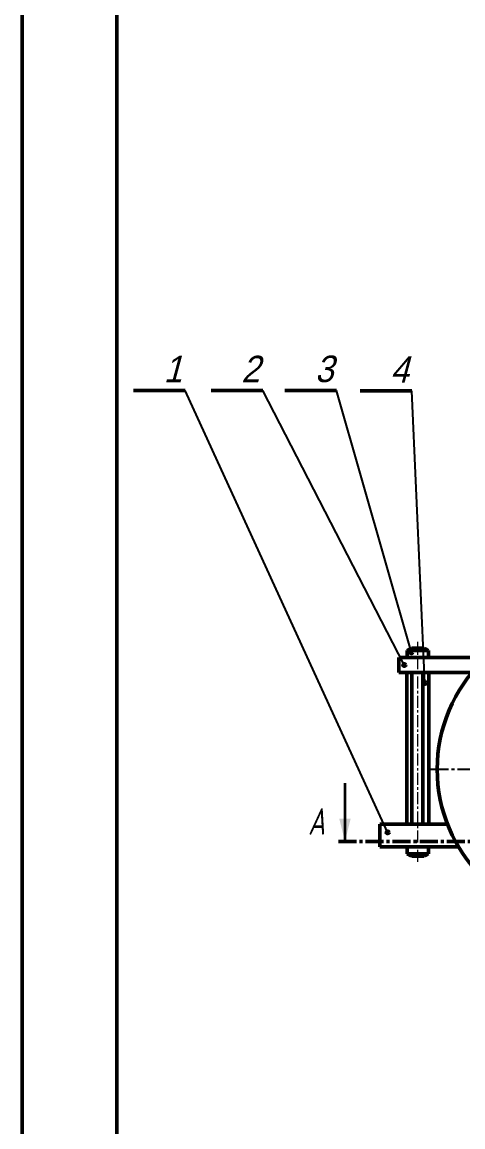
# Model space of a CAD drawing. Header units: millimetres. Extents: x 1895 to 3084, y 1125 to 1966.
# Drawn here: x 1895.3 to 2011.5, y 1520.1 to 1811.4 of the extents above; entities that cross this region are included whole.
import ezdxf

# ---------------------------------------------------------------- set-up
doc = ezdxf.new("R2010")
doc.units = ezdxf.units.MM
doc.header["$LTSCALE"] = 0.25
for name, pattern in [('CENTER2', [28.575, 19.05, -3.175, 3.175, -3.175]), ('CENTERX2', [20.32, 12.7, -2.54, 2.54, -2.54]), ('SLD-Solid', [0])]:
    doc.linetypes.add(name, pattern=pattern)
doc.layers.get('0').update_dxf_attribs({"lineweight": 25})
for name, color, linetype, lineweight in [('CB', 171, 'Continuous', 50), ('Duong_manh', 3, 'Continuous', 25), ('KITH', 6, 'Continuous', 25), ('TAM', 1, 'CENTER2', 25)]:
    doc.layers.add(name, color=color, linetype=linetype, lineweight=lineweight)
doc.styles.add('KHTEN', font='arial.ttf', dxfattribs={"width": 0.9, "oblique": 15, "height": 2})
doc.styles.add('SLDTEXTSTYLE0', font='TXT', dxfattribs={"width": 0.75})

msp = doc.modelspace()

# ---------------------------------------------------------------- linework, layer by layer
at = {"color": 7, "linetype": 'SLD-Solid', "lineweight": 35}
msp.add_line((1980.4, 1610.689), (1980.4, 1595.335), dxfattribs=at)
at = {"lineweight": 53}
for centre in [(1997.917, 1645.181), (1996.039, 1641.881), (2001.469, 1637.148), (1991.618, 1597.749)]:
    msp.add_circle(centre, 0.3, dxfattribs=at)
at = {"color": 7, "linetype": 'SLD-Solid', "lineweight": 35}
msp.add_solid([(1980.4, 1595.335), (1981.9, 1601.335), (1978.9, 1601.335)], dxfattribs=at)
at = {"layer": 'CB'}
for p, q in [((1895.255, 1965.639), (1895.255, 1124.639)), ((1920.255, 1960.639), (1920.255, 1129.639)), ((1924.673, 1714.28), (1938.272, 1714.28)), ((1945.148, 1714.28), (1958.746, 1714.28)), ((1964.566, 1714.28), (1978.165, 1714.28)), ((1984.43, 1714.147), (1998.029, 1714.147))]:
    msp.add_line(p, q, dxfattribs=at)
at = {"layer": 'CB', "linetype": 'Continuous'}
for p, q in [((1998.001, 1646.281), (2001.169, 1646.281)), ((1994.585, 1639.881), (1994.585, 1643.881)), ((1994.585, 1643.881), (1998.585, 1643.881)), ((1996.785, 1645.681), (1996.785, 1643.881)), ((2002.385, 1645.681), (1996.785, 1645.681)), ((1998.585, 1643.881), (2017.703, 1643.881)), ((2002.385, 1643.881), (2002.385, 1645.681)), ((1998.585, 1639.881), (1994.585, 1639.881)), ((1996.703, 1599.881), (1996.703, 1639.881)), ((1998.006, 1599.881), (1998.006, 1639.881)), ((1998.585, 1639.881), (2013.898, 1639.881)), ((2000.889, 1599.881), (2000.889, 1639.881)), ((2002.468, 1599.881), (2002.468, 1639.881)), ((1989.585, 1595.881), (1989.585, 1599.881)), ((1989.585, 1599.881), (1990.93, 1599.881)), ((2007.436, 1599.881), (1990.93, 1599.881)), ((1989.585, 1593.881), (1989.585, 1595.881)), ((1990.93, 1593.881), (1989.585, 1593.881)), ((1990.93, 1593.881), (2010.361, 1593.881)), ((1996.785, 1593.881), (1996.785, 1592.081)), ((2002.385, 1592.081), (2002.385, 1593.881)), ((1996.785, 1592.081), (2002.385, 1592.081)), ((2000.911, 1591.481), (1998.001, 1591.481)), ((2001.169, 1591.481), (2000.911, 1591.481))]:
    msp.add_line(p, q, dxfattribs=at)
at = {"layer": 'CB'}
msp.add_circle((2044.709, 1614.381), 39.994, dxfattribs=at)
at = {"layer": 'CB', "linetype": 'Continuous'}
for centre, start, end in [((1999.585, 1641.538), 108.46947, 124.0558), ((1999.585, 1641.538), 55.9442, 71.53053), ((1999.585, 1596.223), 235.9442, 251.53053), ((1999.585, 1596.223), 288.46947, 304.0558)]:
    msp.add_arc(centre, 5, start, end, dxfattribs=at)
at = {"layer": 'Duong_manh'}
for p, q in [((1991.618, 1597.749), (1938.272, 1714.28)), ((1996.039, 1641.881), (1958.746, 1714.28)), ((1997.917, 1645.181), (1978.165, 1714.28)), ((2001.469, 1637.148), (1998.029, 1714.147))]:
    msp.add_line(p, q, dxfattribs=at)
at = {"layer": 'TAM', "linetype": 'CENTERX2', "lineweight": 18}
msp.add_line((1999.585, 1589.946), (1999.585, 1648.013), dxfattribs=at)
at = {"layer": 'TAM'}
msp.add_line((2086.278, 1614.337), (2002.944, 1614.337), dxfattribs=at)
at = {"layer": 'TAM', "lineweight": 50}
msp.add_line((1978.666, 1595.335), (2403.287, 1595.335), dxfattribs=at)

# ---------------------------------------------------------------- texts
at = {"color": 7, "linetype": 'Continuous', "lineweight": 18, "insert": (1970.661, 1604.131), "char_height": 7, "attachment_point": 1, "style": 'SLDTEXTSTYLE0'}
msp.add_mtext('{\\fTCVN 7284|b0|i1|c0|p34;A}', dxfattribs=at)
at = {"layer": 'KITH', "char_height": 7, "attachment_point": 6, "style": 'KHTEN'}
for s, insert in [('\\A1;1', (1937.459, 1719.928)), ('\\A1;2', (1957.934, 1719.928)), ('\\A1;3', (1977.352, 1719.928)), ('\\A1;4', (1997.216, 1719.794))]:
    msp.add_mtext(s, dxfattribs=dict(at, insert=insert))

doc.saveas('drawing.dxf')
